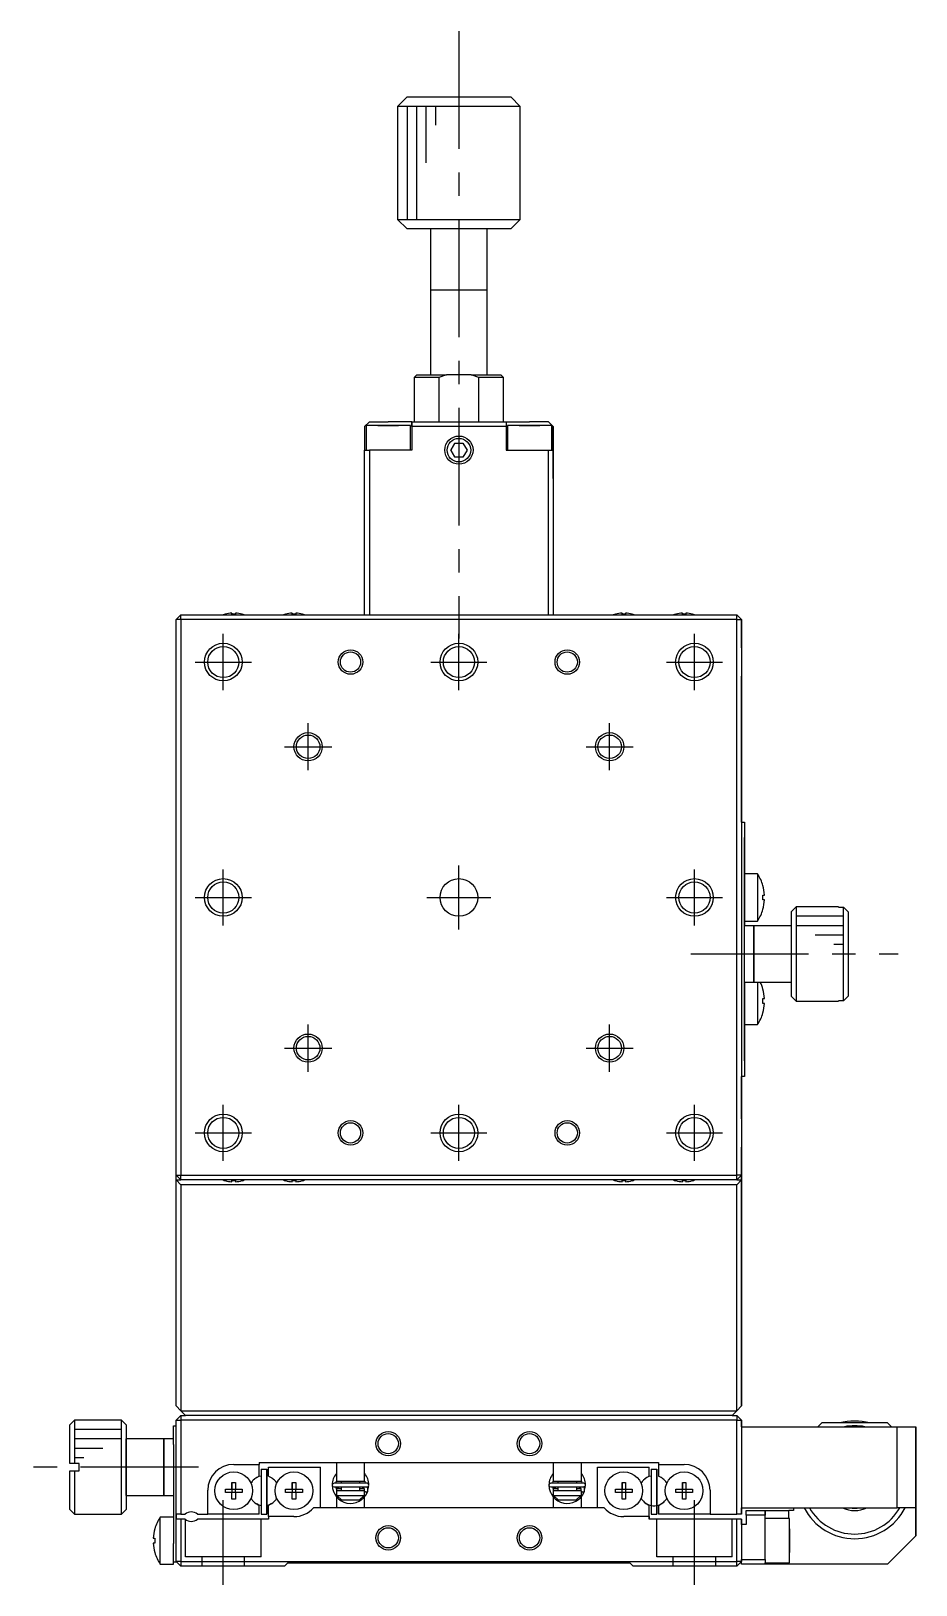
# Model space of a CAD drawing. Extents: x -216 to 381, y 30 to 513.
# Drawn here: x -34.9 to 59, y 35.9 to 200.9 of the extents above; entities that cross this region are included whole.
import ezdxf

# ---------------------------------------------------------------- set-up
doc = ezdxf.new("R2010")
doc.units = 0
doc.header["$LTSCALE"] = 10
doc.linetypes.add('CENTER', pattern=[2, 1.25, -0.25, 0.25, -0.25])
doc.linetypes.add('DASHED', pattern=[3.5, 2, -1.5])
doc.layers.get('0').update_dxf_attribs({"linetype": 'CONTINUOUS'})
doc.layers.add('CENTER', color=1, linetype='CENTER')

msp = doc.modelspace()

# ---------------------------------------------------------------- linework, layer by layer
at = {"color": 7, "linetype": 'CONTINUOUS'}
for p, q in [((5.02723, 193.94795), (4.02723, 192.94795)), ((5.02723, 193.94795), (16.02723, 193.94795)), ((17.02723, 192.94795), (16.02723, 193.94795)), ((17.02723, 192.94795), (4.02723, 192.94795)), ((4.02723, 192.94795), (4.02723, 180.94795)), ((17.02723, 180.94795), (17.02723, 192.94795)), ((4.02723, 180.94795), (4.027497, 180.94795)), ((4.02723, 180.94795), (5.02723, 179.94795)), ((4.027497, 180.94795), (17.02723, 180.94795)), ((7.52723, 179.94795), (5.02723, 179.94795)), ((16.02723, 179.94795), (5.027456, 179.94795)), ((13.52723, 179.94795), (7.52723, 179.94795)), ((7.52723, 179.94795), (7.52723, 173.44795)), ((13.52723, 179.94795), (7.527353, 179.94795)), ((16.02723, 179.94795), (13.52723, 179.94795)), ((13.52723, 173.44795), (13.52723, 179.94795)), ((16.02723, 179.94795), (17.02723, 180.94795)), ((7.529083, 173.44795), (7.527225, 173.44795)), ((7.52723, 173.45295), (7.52723, 173.44795)), ((7.52723, 173.44795), (7.52723, 164.447969)), ((7.52723, 173.44795), (7.52723, 173.44295)), ((13.527235, 173.44795), (7.529083, 173.44795)), ((13.52723, 173.44795), (13.52723, 173.45295)), ((13.52723, 164.447969), (13.52723, 173.44795)), ((13.52723, 173.44295), (13.52723, 173.44795)), ((6.07723, 164.44795), (5.77723, 164.14795)), ((8.40591, 164.14795), (5.77723, 164.14795)), ((5.77723, 164.14795), (5.77723, 159.44795)), ((6.07723, 164.44795), (9.20814, 164.44795)), ((9.20814, 164.44795), (8.40591, 164.14795)), ((8.40591, 164.14795), (8.40591, 159.44795)), ((11.846321, 164.44795), (9.20814, 164.44795)), ((11.846321, 164.44795), (14.97723, 164.44795)), ((12.648551, 164.14795), (11.846321, 164.44795)), ((15.27723, 164.14795), (12.648551, 164.14795)), ((12.648551, 159.44795), (12.648551, 164.14795)), ((15.27723, 164.14795), (14.97723, 164.44795)), ((15.27723, 159.44795), (15.27723, 164.14795)), ((1.02723, 159.44795), (0.52723, 158.94795)), ((0.52723, 158.94795), (0.52723, 156.44795)), ((5.37723, 159.04795), (0.67723, 159.04795)), ((5.37723, 159.04795), (0.67723, 159.04795)), ((0.67723, 159.04795), (0.67723, 156.44795)), ((1.02723, 159.44795), (3.02723, 159.44795)), ((1.92723, 159.04795), (3.02723, 159.04795)), ((3.02723, 159.04795), (1.92723, 159.04795)), ((5.52723, 159.44795), (3.02723, 159.44795)), ((4.12723, 159.04795), (3.02723, 159.04795)), ((3.02723, 159.04795), (4.12723, 159.04795)), ((5.37723, 156.44795), (5.37723, 159.04795)), ((5.52723, 158.94795), (5.52723, 159.44795)), ((5.52723, 159.44795), (15.52723, 159.44795)), ((5.52723, 159.44795), (5.52723, 156.44795)), ((5.52723, 158.94795), (5.52723, 156.44795)), ((15.52723, 158.94795), (5.52723, 158.94795)), ((15.52723, 159.44795), (15.52723, 156.44795)), ((15.52723, 159.44795), (15.52723, 158.94795)), ((15.52723, 159.44795), (18.02723, 159.44795)), ((15.52723, 158.94795), (15.52723, 156.44795)), ((20.37723, 159.04795), (15.67723, 159.04795)), ((20.37723, 159.04795), (15.67723, 159.04795)), ((15.67723, 159.04795), (15.67723, 156.44795)), ((16.92723, 159.04795), (18.02723, 159.04795)), ((18.02723, 159.04795), (16.92723, 159.04795)), ((20.02723, 159.44795), (18.02723, 159.44795)), ((19.12723, 159.04795), (18.02723, 159.04795)), ((18.02723, 159.04795), (19.12723, 159.04795)), ((20.52723, 158.94795), (20.02723, 159.44795)), ((20.02723, 159.44795), (20.52723, 158.94795)), ((20.37723, 156.44795), (20.37723, 159.04795)), ((20.52723, 158.94795), (20.52723, 156.44795)), ((20.52723, 156.44795), (20.52723, 158.94795)), ((9.661205, 156.44795), (10.094218, 157.19795)), ((10.094218, 157.19795), (9.661205, 156.44795)), ((10.094218, 157.19795), (10.960243, 157.19795)), ((10.960243, 157.19795), (11.393256, 156.44795)), ((0.52723, 138.94795), (0.52723, 156.44795)), ((0.52723, 156.44795), (1.02723, 156.44795)), ((1.02723, 156.44795), (1.02723, 138.94795)), ((5.52723, 156.44795), (1.02723, 156.44795)), ((10.094218, 155.69795), (9.661205, 156.44795)), ((9.661205, 156.44795), (10.094218, 155.69795)), ((10.960243, 155.69795), (10.094218, 155.69795)), ((11.393256, 156.44795), (10.960243, 155.69795)), ((15.52723, 156.44795), (20.02723, 156.44795)), ((20.02723, 138.94795), (20.02723, 156.44795)), ((20.02723, 156.44795), (20.52723, 156.44795)), ((20.52723, 156.44795), (20.52723, 138.94795)), ((20.527232, 153.44795), (20.52723, 156.44795)), ((20.527232, 153.44795), (20.527232, 138.94795)), ((-18.97277, 138.94795), (-19.47277, 138.44795)), ((-18.97277, 138.44795), (-18.97277, 138.94795)), ((-18.97277, 138.94795), (1.02723, 138.94795)), ((-14.259131, 139.017471), (-14.261386, 139.022094)), ((-14.259131, 139.017471), (-14.261386, 139.022094)), ((-13.55277, 139.017471), (-13.55277, 139.137809)), ((-13.55277, 139.137809), (-13.55277, 139.017471)), ((-13.19277, 139.017471), (-13.55277, 139.017471)), ((-13.19277, 139.137809), (-13.19277, 139.017471)), ((-12.484154, 139.022094), (-12.486408, 139.017471)), ((-7.859131, 139.017471), (-7.861386, 139.022094)), ((-7.859131, 139.017471), (-7.861386, 139.022094)), ((-7.15277, 139.017471), (-7.15277, 139.137809)), ((-7.15277, 139.137809), (-7.15277, 139.017471)), ((-6.79277, 139.017471), (-7.15277, 139.017471)), ((-6.79277, 139.137809), (-6.79277, 139.017471)), ((-6.084154, 139.022094), (-6.086408, 139.017471)), ((1.02723, 138.94795), (20.02723, 138.94795)), ((1.02723, 138.94795), (20.02723, 138.94795)), ((20.02723, 138.94795), (40.02723, 138.94795)), ((27.140869, 139.017471), (27.138614, 139.022094)), ((27.140869, 139.017471), (27.138614, 139.022094)), ((27.84723, 139.017471), (27.84723, 139.137809)), ((27.84723, 139.137809), (27.84723, 139.017471)), ((28.20723, 139.017471), (27.84723, 139.017471)), ((28.20723, 139.137809), (28.20723, 139.017471)), ((28.915846, 139.022094), (28.913592, 139.017471)), ((33.540869, 139.017471), (33.538614, 139.022094)), ((33.540869, 139.017471), (33.538614, 139.022094)), ((34.24723, 139.017471), (34.24723, 139.137809)), ((34.24723, 139.137809), (34.24723, 139.017471)), ((34.60723, 139.017471), (34.24723, 139.017471)), ((34.60723, 139.137809), (34.60723, 139.017471)), ((35.315846, 139.022094), (35.313592, 139.017471)), ((40.02723, 138.44795), (40.02723, 138.94795)), ((40.52723, 138.44795), (40.02723, 138.94795)), ((40.02723, 138.94795), (40.52723, 138.44795)), ((-19.47277, 79.44795), (-19.47277, 138.44795)), ((-18.97277, 138.44795), (-19.47277, 138.44795)), ((40.02723, 138.44795), (-18.97277, 138.44795)), ((-18.97277, 138.44795), (-18.97277, 79.44795)), ((40.02723, 138.44795), (40.52723, 138.44795)), ((40.02723, 79.44795), (40.02723, 138.44795)), ((40.52723, 138.44795), (40.52723, 79.44795)), ((40.52723, 135.447945), (40.52723, 138.44795)), ((40.52723, 116.94795), (40.52723, 132.447955)), ((40.52723, 116.94795), (40.82723, 116.94795)), ((40.82723, 116.94795), (40.82723, 114.94795)), ((40.82723, 116.94795), (40.82723, 114.94795)), ((40.82723, 91.94795), (40.82723, 114.94795)), ((40.82723, 114.94795), (40.82723, 111.44795)), ((40.827232, 113.64795), (40.827232, 115.29795)), ((40.827232, 113.64795), (40.827232, 115.29795)), ((40.82723, 105.51651), (40.827232, 113.64795)), ((40.827232, 113.64795), (40.827231, 105.94795)), ((42.218888, 111.44795), (40.82723, 111.44795)), ((42.218888, 111.44795), (42.218888, 106.44795)), ((42.789811, 110.206539), (42.796666, 110.209883)), ((42.789811, 110.206539), (42.796666, 110.209883)), ((42.789811, 109.20795), (42.962183, 109.20795)), ((42.789811, 108.68795), (42.789811, 109.20795)), ((42.962183, 108.68795), (42.789811, 108.68795)), ((42.796666, 107.686017), (42.789811, 107.68936)), ((42.796666, 107.686017), (42.789811, 107.68936)), ((46.32723, 107.94795), (45.82723, 107.44795)), ((45.82723, 98.44795), (45.82723, 107.44795)), ((46.32723, 107.94795), (46.32723, 97.94795)), ((50.82723, 107.94795), (46.32723, 107.94795)), ((50.82723, 107.94795), (50.82723, 107.931924)), ((50.82723, 107.94795), (50.82723, 107.931924)), ((50.82723, 107.931924), (51.32723, 107.931924)), ((51.32723, 97.963975), (51.32723, 107.931924)), ((51.32723, 107.931924), (51.82723, 107.430137)), ((51.82723, 107.430137), (51.82723, 98.465763)), ((51.82723, 107.430137), (51.82723, 98.465763)), ((40.82723, 106.44795), (40.82723, 105.94795)), ((40.82723, 106.44795), (42.218888, 106.44795)), ((41.82723, 105.94795), (40.82723, 105.94795)), ((41.82723, 105.94795), (41.82723, 99.94795)), ((41.82723, 99.94795), (41.82723, 105.94795)), ((45.82723, 105.94795), (41.82723, 105.94795)), ((40.827232, 93.24795), (40.82723, 100.37939)), ((40.82723, 99.94795), (41.82723, 99.94795)), ((40.827231, 99.94795), (40.827232, 93.24795)), ((41.82723, 99.94795), (45.82723, 99.94795)), ((42.218888, 99.94795), (42.218888, 95.44795)), ((42.789811, 99.206539), (42.796666, 99.209883)), ((42.789811, 99.206539), (42.796666, 99.209883)), ((42.789811, 98.20795), (42.962183, 98.20795)), ((42.789811, 97.68795), (42.789811, 98.20795)), ((42.962183, 97.68795), (42.789811, 97.68795)), ((45.82723, 98.44795), (46.32723, 97.94795)), ((46.32723, 97.94795), (50.82723, 97.94795)), ((50.82723, 97.963975), (50.82723, 97.94795)), ((50.82723, 97.963975), (50.82723, 97.94795)), ((51.32723, 97.963975), (50.82723, 97.963975)), ((51.82723, 98.465763), (51.32723, 97.963975)), ((42.796666, 96.686017), (42.789811, 96.68936)), ((42.796666, 96.686017), (42.789811, 96.68936)), ((40.82723, 95.44795), (40.82723, 91.94795)), ((40.82723, 95.44795), (42.218888, 95.44795)), ((40.827232, 91.59795), (40.827232, 93.24795)), ((40.827232, 91.59795), (40.827232, 93.24795)), ((40.82723, 91.94795), (40.82723, 89.94795)), ((40.82723, 91.94795), (40.82723, 89.94795)), ((40.82723, 89.94795), (40.52723, 89.94795)), ((40.52723, 85.447945), (40.52723, 89.94795)), ((40.52723, 79.44795), (40.52723, 82.447955)), ((-19.47277, 79.44795), (-18.97277, 79.44795)), ((-19.47277, 79.44795), (-18.97277, 78.94795)), ((-19.47277, 78.94795), (-19.47277, 79.44795)), ((-18.97277, 78.94795), (-18.97277, 79.44795)), ((-18.97277, 79.44795), (40.02723, 79.44795)), ((40.02723, 78.94795), (40.02723, 79.44795)), ((40.52723, 79.44795), (40.02723, 79.44795)), ((40.02723, 78.94795), (40.52723, 79.44795)), ((40.52723, 79.44795), (40.02723, 78.94795)), ((40.52723, 79.44795), (40.52723, 78.94795)), ((40.52723, 78.94795), (40.52723, 79.44795)), ((-19.47277, 78.94795), (-18.97277, 78.44795)), ((-19.47277, 78.94795), (-18.97277, 78.94795)), ((-19.47277, 54.94795), (-19.47277, 78.94795)), ((40.02723, 78.94795), (-18.97277, 78.94795)), ((40.02723, 78.44795), (-18.97277, 78.44795)), ((-18.97277, 78.44795), (-18.97277, 54.44795)), ((-14.261386, 78.873806), (-14.259131, 78.878428)), ((-14.261386, 78.873806), (-14.259131, 78.878428)), ((-13.55277, 78.878428), (-13.19277, 78.878428)), ((-13.55277, 78.758091), (-13.55277, 78.878428)), ((-13.55277, 78.758091), (-13.55277, 78.878428)), ((-13.19277, 78.878428), (-13.19277, 78.758091)), ((-12.486408, 78.878428), (-12.484154, 78.873806)), ((-7.861386, 78.873806), (-7.859131, 78.878428)), ((-7.861386, 78.873806), (-7.859131, 78.878428)), ((-7.15277, 78.878428), (-6.79277, 78.878428)), ((-7.15277, 78.758091), (-7.15277, 78.878428)), ((-7.15277, 78.758091), (-7.15277, 78.878428)), ((-6.79277, 78.878428), (-6.79277, 78.758091)), ((-6.086408, 78.878428), (-6.084154, 78.873806)), ((27.138614, 78.873806), (27.140869, 78.878428)), ((27.138614, 78.873806), (27.140869, 78.878428)), ((27.84723, 78.878428), (28.20723, 78.878428)), ((27.84723, 78.758091), (27.84723, 78.878428)), ((27.84723, 78.758091), (27.84723, 78.878428)), ((28.20723, 78.878428), (28.20723, 78.758091)), ((28.913592, 78.878428), (28.915846, 78.873806)), ((33.538614, 78.873806), (33.540869, 78.878428)), ((33.538614, 78.873806), (33.540869, 78.878428)), ((34.24723, 78.878428), (34.60723, 78.878428)), ((34.24723, 78.758091), (34.24723, 78.878428)), ((34.24723, 78.758091), (34.24723, 78.878428)), ((34.60723, 78.878428), (34.60723, 78.758091)), ((35.313592, 78.878428), (35.315846, 78.873806)), ((40.02723, 78.44795), (40.52723, 78.94795)), ((40.02723, 78.94795), (40.52723, 78.94795)), ((40.02723, 54.44795), (40.02723, 78.44795)), ((40.52723, 78.94795), (40.52723, 54.94795)), ((40.52723, 61.94795), (40.52723, 78.94795)), ((40.52723, 54.94795), (40.52723, 61.94795)), ((-18.97277, 54.44795), (-19.47277, 54.94795)), ((40.52723, 54.94795), (40.02723, 54.44795)), ((40.02723, 54.44795), (40.52723, 54.94795)), ((-30.27277, 53.44795), (-30.77277, 52.94795)), ((-30.77277, 48.84795), (-30.77277, 52.94795)), ((-30.27277, 53.44795), (-30.27277, 48.84795)), ((-25.27277, 53.44795), (-30.27277, 53.44795)), ((-25.27277, 43.44795), (-25.27277, 53.44795)), ((-24.77277, 52.94795), (-25.27277, 53.44795)), ((-24.77277, 52.94795), (-24.77277, 43.94795)), ((-24.77277, 52.94795), (-24.77277, 51.44795)), ((-19.77277, 50.84795), (-19.77277, 52.84795)), ((-19.77277, 52.84795), (-19.47277, 52.84795)), ((-18.97277, 53.94795), (-19.47277, 53.44795)), ((-19.47277, 43.44795), (-19.47277, 53.44795)), ((-19.47277, 53.44795), (-18.97277, 53.44795)), ((-18.97277, 54.44795), (40.02723, 54.44795)), ((-18.47277, 53.94795), (-18.97277, 54.44795)), ((-18.97277, 53.94795), (-18.47277, 53.94795)), ((-18.97277, 53.94795), (-18.97277, 53.44795)), ((-18.97277, 53.44795), (-18.97277, 43.44795)), ((40.02723, 53.44795), (-18.97277, 53.44795)), ((39.52723, 53.94795), (-18.47277, 53.94795)), ((40.02723, 54.44795), (39.52723, 53.94795)), ((39.52723, 53.94795), (40.02723, 54.44795)), ((39.52723, 53.94795), (40.02723, 53.94795)), ((40.02723, 53.94795), (40.52723, 53.44795)), ((40.02723, 53.94795), (40.02723, 53.44795)), ((40.52723, 53.44795), (40.02723, 53.94795)), ((40.02723, 43.44795), (40.02723, 53.44795)), ((40.02723, 53.44795), (40.52723, 53.44795)), ((40.52723, 53.44795), (40.52723, 43.44795)), ((40.52723, 52.74795), (40.52723, 53.44795)), ((49.02723, 53.14795), (48.62723, 52.74795)), ((56.02723, 53.14795), (49.02723, 53.14795)), ((56.42723, 52.74795), (56.02723, 53.14795)), ((56.02723, 53.14795), (56.42723, 52.74795)), ((-24.77277, 51.44795), (-24.77277, 48.44795)), ((-24.77277, 45.44795), (-24.77277, 51.44795)), ((-20.77277, 51.44795), (-24.77277, 51.44795)), ((-20.77277, 45.44795), (-20.77277, 51.44795)), ((-20.77277, 51.44795), (-20.77277, 45.44795)), ((-19.77277, 51.44795), (-20.77277, 51.44795)), ((40.52723, 52.74795), (57.02723, 52.74795)), ((57.02723, 44.14795), (57.02723, 52.74795)), ((57.02723, 52.74795), (59.02723, 52.74795)), ((59.02723, 52.74795), (59.02723, 44.14795)), ((59.02723, 44.14795), (59.02723, 52.74795)), ((-19.77277, 50.84795), (-19.77277, 40.34795)), ((-30.27277, 48.84795), (-30.77277, 48.84795)), ((-30.77277, 43.94795), (-30.77277, 48.04795)), ((-30.77277, 48.04795), (-30.27277, 48.04795)), ((-29.77277, 48.84795), (-30.27277, 48.84795)), ((-30.27277, 48.04795), (-30.27277, 43.44795)), ((-30.27277, 48.04795), (-29.77277, 48.04795)), ((-29.77277, 48.04795), (-29.77277, 48.84795)), ((-24.77277, 48.44795), (-24.77277, 45.44795)), ((-13.37277, 48.74795), (-10.67277, 48.74795)), ((-10.67277, 48.94795), (31.72723, 48.94795)), ((-10.67277, 48.94795), (-10.67277, 48.74795)), ((-10.67277, 48.94795), (-10.67277, 48.74795)), ((-10.67277, 47.498755), (-10.67277, 48.74795)), ((-10.67277, 47.498755), (-10.67277, 48.74795)), ((-10.47277, 48.24795), (-10.47277, 43.44795)), ((-10.47277, 48.24795), (-9.87277, 48.24795)), ((-9.87277, 43.44795), (-9.87277, 48.24795)), ((-9.87277, 48.24795), (-9.87277, 47.506846)), ((-9.67277, 48.44795), (-4.17277, 48.44795)), ((-9.67277, 47.498755), (-9.67277, 48.44795)), ((-4.17277, 44.14795), (-4.17277, 48.44795)), ((-4.17277, 44.14795), (-4.17277, 48.44795)), ((-2.47277, 48.94795), (-2.47277, 46.94795)), ((0.52723, 46.94795), (0.52723, 48.94795)), ((20.52723, 48.94795), (20.52723, 46.94795)), ((23.52723, 46.94795), (23.52723, 48.94795)), ((25.22723, 44.14795), (25.22723, 48.44795)), ((25.22723, 48.44795), (30.72723, 48.44795)), ((30.72723, 47.498755), (30.72723, 48.44795)), ((30.72723, 47.498755), (30.72723, 48.44795)), ((30.92723, 48.24795), (30.92723, 43.44795)), ((30.92723, 48.24795), (31.52723, 48.24795)), ((31.52723, 43.44795), (31.52723, 48.24795)), ((31.52723, 48.24795), (31.52723, 47.506846)), ((31.72723, 48.94795), (31.72723, 48.74795)), ((31.72723, 48.74795), (34.42723, 48.74795)), ((31.72723, 48.74795), (31.72723, 47.498755)), ((-13.55277, 46.834311), (-13.19277, 46.834311)), ((-13.55277, 46.12795), (-13.55277, 46.834311)), ((-13.55277, 46.834311), (-13.55277, 46.12795)), ((-13.19277, 46.834311), (-13.19277, 46.12795)), ((-10.932865, 47.348589), (-10.67277, 47.498755)), ((-10.67277, 47.498755), (-10.932865, 47.348589)), ((-9.872768, 47.49795), (-9.872768, 44.19795)), ((-9.67277, 47.498755), (-9.412675, 47.348589)), ((-7.15277, 46.834311), (-6.79277, 46.834311)), ((-7.15277, 46.12795), (-7.15277, 46.834311)), ((-7.15277, 46.834311), (-7.15277, 46.12795)), ((-6.79277, 46.834311), (-6.79277, 46.12795)), ((0.77723, 46.74295), (-2.72277, 46.74295)), ((-2.72277, 46.35295), (0.77723, 46.35295)), ((-2.407979, 45.947792), (-2.516459, 46.352907)), ((-2.516136, 46.743005), (-2.472856, 46.960383)), ((-2.47277, 46.94795), (0.52723, 46.94795)), ((-2.387844, 46.198703), (-2.380089, 46.211632)), ((-2.380089, 46.211632), (-2.371696, 46.224153)), ((-2.371696, 46.224153), (-2.362686, 46.236234)), ((-2.362686, 46.236234), (-2.353086, 46.247847)), ((-2.353086, 46.247847), (-2.342919, 46.258964)), ((-2.342919, 46.258964), (-2.332214, 46.269558)), ((-2.332214, 46.269558), (-2.320998, 46.279607)), ((-2.320998, 46.279607), (-2.309301, 46.289085)), ((-2.309301, 46.289085), (-2.297153, 46.297973)), ((-2.297153, 46.297973), (-2.284584, 46.30625)), ((-2.284584, 46.30625), (-2.271626, 46.313898)), ((-2.271626, 46.313898), (-2.258312, 46.3209)), ((-2.258312, 46.3209), (-2.244673, 46.327241)), ((-2.244673, 46.327241), (-2.230744, 46.332907)), ((-2.230744, 46.332907), (-2.216557, 46.337887)), ((-2.216557, 46.337887), (-2.202147, 46.34217)), ((-2.202147, 46.34217), (-2.187549, 46.345747)), ((-2.187549, 46.345747), (-2.172797, 46.348611)), ((-2.172797, 46.348611), (-2.157925, 46.350757)), ((-2.157925, 46.350757), (-2.14297, 46.352178)), ((-2.14297, 46.352178), (-2.127965, 46.352874)), ((-2.127965, 46.352874), (-2.12127, 46.35295)), ((-1.97277, 46.94795), (-1.97277, 46.74295)), ((-1.97277, 46.35295), (-1.97277, 45.94795)), ((0.02723, 46.74295), (0.02723, 46.94795)), ((0.02723, 45.94795), (0.02723, 46.35295)), ((0.175731, 46.35295), (0.189956, 46.352616)), ((0.189956, 46.352616), (0.204936, 46.351556)), ((0.204936, 46.351556), (0.219846, 46.349773)), ((0.219846, 46.349773), (0.234649, 46.347269)), ((0.234649, 46.347269), (0.249312, 46.344052)), ((0.249312, 46.344052), (0.263801, 46.340128)), ((0.263801, 46.340128), (0.27808, 46.335505)), ((0.27808, 46.335505), (0.292117, 46.330194)), ((0.292117, 46.330194), (0.305877, 46.324207)), ((0.305877, 46.324207), (0.319329, 46.317555)), ((0.319329, 46.317555), (0.33244, 46.310255)), ((0.33244, 46.310255), (0.345177, 46.302322)), ((0.345177, 46.302322), (0.357511, 46.293774)), ((0.357511, 46.293774), (0.369409, 46.284628)), ((0.369409, 46.284628), (0.380844, 46.274907)), ((0.380844, 46.274907), (0.391786, 46.264631)), ((0.391786, 46.264631), (0.402206, 46.253824)), ((0.402206, 46.253824), (0.412079, 46.242511)), ((0.412079, 46.242511), (0.421378, 46.230718)), ((0.421378, 46.230718), (0.430078, 46.218472)), ((0.430078, 46.218472), (0.438156, 46.205803)), ((0.438156, 46.205803), (0.44559, 46.19274)), ((0.527552, 46.959381), (0.530598, 46.948153)), ((0.530598, 46.948153), (0.570912, 46.742973)), ((0.804547, 46.346839), (0.800855, 46.354497)), ((0.818475, 46.315492), (0.804547, 46.346839)), ((0.830817, 46.283501), (0.818475, 46.315492)), ((0.841544, 46.250946), (0.830817, 46.283501)), ((0.834927, 45.832903), (0.970886, 46.520357)), ((0.850629, 46.217906), (0.841544, 46.250946)), ((0.858052, 46.184462), (0.850629, 46.217906)), ((23.77723, 46.74295), (20.27723, 46.74295)), ((20.27723, 46.35295), (23.77723, 46.35295)), ((20.592021, 45.947792), (20.483541, 46.352907)), ((20.483864, 46.743005), (20.527144, 46.960383)), ((20.52723, 46.94795), (23.52723, 46.94795)), ((20.612156, 46.198703), (20.619911, 46.211632)), ((20.619911, 46.211632), (20.628304, 46.224153)), ((20.628304, 46.224153), (20.637314, 46.236234)), ((20.637314, 46.236234), (20.646914, 46.247847)), ((20.646914, 46.247847), (20.657081, 46.258964)), ((20.657081, 46.258964), (20.667786, 46.269558)), ((20.667786, 46.269558), (20.679002, 46.279607)), ((20.679002, 46.279607), (20.690699, 46.289085)), ((20.690699, 46.289085), (20.702847, 46.297973)), ((20.702847, 46.297973), (20.715416, 46.30625)), ((20.715416, 46.30625), (20.728374, 46.313898)), ((20.728374, 46.313898), (20.741688, 46.3209)), ((20.741688, 46.3209), (20.755327, 46.327241)), ((20.755327, 46.327241), (20.769256, 46.332907)), ((20.769256, 46.332907), (20.783443, 46.337887)), ((20.783443, 46.337887), (20.797853, 46.34217)), ((20.797853, 46.34217), (20.812451, 46.345747)), ((20.812451, 46.345747), (20.827203, 46.348611)), ((20.827203, 46.348611), (20.842075, 46.350757)), ((20.842075, 46.350757), (20.85703, 46.352178)), ((20.85703, 46.352178), (20.872035, 46.352874)), ((20.872035, 46.352874), (20.87873, 46.35295)), ((21.02723, 46.94795), (21.02723, 46.74295)), ((21.02723, 46.35295), (21.02723, 45.94795)), ((23.02723, 46.74295), (23.02723, 46.94795)), ((23.02723, 45.94795), (23.02723, 46.35295)), ((23.175731, 46.35295), (23.189956, 46.352616)), ((23.189956, 46.352616), (23.204936, 46.351556)), ((23.204936, 46.351556), (23.219846, 46.349773)), ((23.219846, 46.349773), (23.234649, 46.347269)), ((23.234649, 46.347269), (23.249312, 46.344052)), ((23.249312, 46.344052), (23.263801, 46.340128)), ((23.263801, 46.340128), (23.27808, 46.335505)), ((23.27808, 46.335505), (23.292117, 46.330194)), ((23.292117, 46.330194), (23.305877, 46.324207)), ((23.305877, 46.324207), (23.319329, 46.317555)), ((23.319329, 46.317555), (23.33244, 46.310255)), ((23.33244, 46.310255), (23.345177, 46.302322)), ((23.345177, 46.302322), (23.357511, 46.293774)), ((23.357511, 46.293774), (23.369409, 46.284628)), ((23.369409, 46.284628), (23.380844, 46.274907)), ((23.380844, 46.274907), (23.391786, 46.264631)), ((23.391786, 46.264631), (23.402206, 46.253824)), ((23.402206, 46.253824), (23.412079, 46.242511)), ((23.412079, 46.242511), (23.421378, 46.230718)), ((23.421378, 46.230718), (23.430078, 46.218472)), ((23.430078, 46.218472), (23.438156, 46.205803)), ((23.438156, 46.205803), (23.44559, 46.19274)), ((23.527552, 46.959381), (23.530598, 46.948153)), ((23.530598, 46.948153), (23.570912, 46.742973)), ((23.804547, 46.346839), (23.800855, 46.354497)), ((23.818475, 46.315492), (23.804547, 46.346839)), ((23.830817, 46.283501), (23.818475, 46.315492)), ((23.841544, 46.250946), (23.830817, 46.283501)), ((23.834927, 45.832903), (23.970886, 46.520357)), ((23.850629, 46.217906), (23.841544, 46.250946)), ((23.858052, 46.184462), (23.850629, 46.217906)), ((27.84723, 46.834311), (28.20723, 46.834311)), ((27.84723, 46.12795), (27.84723, 46.834311)), ((27.84723, 46.834311), (27.84723, 46.12795)), ((28.20723, 46.834311), (28.20723, 46.12795)), ((30.72723, 47.498755), (30.467135, 47.348589)), ((30.72723, 47.498755), (30.467135, 47.348589)), ((31.527232, 47.49795), (31.527232, 44.19795)), ((31.987325, 47.348589), (31.72723, 47.498755)), ((34.24723, 46.834311), (34.60723, 46.834311)), ((34.24723, 46.12795), (34.24723, 46.834311)), ((34.24723, 46.834311), (34.24723, 46.12795)), ((34.60723, 46.834311), (34.60723, 46.12795)), ((-24.77277, 45.44795), (-24.77277, 43.94795)), ((-24.77277, 45.44795), (-20.77277, 45.44795)), ((-20.77277, 45.44795), (-19.77277, 45.44795)), ((-16.12277, 43.44795), (-16.12277, 45.99795)), ((-16.12277, 43.44795), (-16.12277, 45.99795)), ((-14.259131, 46.12795), (-13.55277, 46.12795)), ((-14.259131, 45.76795), (-14.259131, 46.12795)), ((-13.55277, 45.76795), (-14.259131, 45.76795)), ((-13.542398, 46.117578), (-13.55277, 46.12795)), ((-13.542398, 45.778322), (-13.55277, 45.76795)), ((-13.55277, 45.061588), (-13.55277, 45.76795)), ((-13.55277, 45.061588), (-13.55277, 45.76795)), ((-13.19277, 45.061588), (-13.55277, 45.061588)), ((-13.542398, 46.117578), (-13.203142, 46.117578)), ((-13.542398, 45.778322), (-13.542398, 46.117578)), ((-13.203142, 45.778322), (-13.542398, 45.778322)), ((-13.203142, 46.117578), (-13.19277, 46.12795)), ((-13.203142, 46.117578), (-13.203142, 45.778322)), ((-13.203142, 45.778322), (-13.19277, 45.76795)), ((-13.19277, 46.12795), (-12.486408, 46.12795)), ((-13.19277, 45.76795), (-13.19277, 45.061588)), ((-12.486408, 45.76795), (-13.19277, 45.76795)), ((-12.486408, 46.12795), (-12.486408, 45.76795)), ((-7.859131, 46.12795), (-7.15277, 46.12795)), ((-7.859131, 45.76795), (-7.859131, 46.12795)), ((-7.15277, 45.76795), (-7.859131, 45.76795)), ((-7.142398, 46.117578), (-7.15277, 46.12795)), ((-7.142398, 45.778322), (-7.15277, 45.76795)), ((-7.15277, 45.061588), (-7.15277, 45.76795)), ((-7.15277, 45.061588), (-7.15277, 45.76795)), ((-6.79277, 45.061588), (-7.15277, 45.061588)), ((-7.142398, 46.117578), (-6.803142, 46.117578)), ((-7.142398, 45.778322), (-7.142398, 46.117578)), ((-6.803142, 45.778322), (-7.142398, 45.778322)), ((-6.803142, 46.117578), (-6.79277, 46.12795)), ((-6.803142, 46.117578), (-6.803142, 45.778322)), ((-6.803142, 45.778322), (-6.79277, 45.76795)), ((-6.79277, 46.12795), (-6.086408, 46.12795)), ((-6.79277, 45.76795), (-6.79277, 45.061588)), ((-6.086408, 45.76795), (-6.79277, 45.76795)), ((-6.086408, 46.12795), (-6.086408, 45.76795)), ((-2.782591, 45.840304), (-2.76121, 45.783419)), ((0.52723, 45.94795), (-2.47277, 45.94795)), ((-2.47277, 45.94795), (-2.47277, 45.44795)), ((-2.47277, 45.44795), (-2.418453, 45.44795)), ((-2.47277, 45.311705), (-2.47277, 44.14795)), ((-2.426364, 46.05455), (-2.425888, 46.069622)), ((-2.42607, 46.039476), (-2.426364, 46.05455)), ((-2.425006, 46.02444), (-2.42607, 46.039476)), ((-2.425888, 46.069622), (-2.424641, 46.084652)), ((-2.423176, 46.009481), (-2.425006, 46.02444)), ((-2.424641, 46.084652), (-2.422628, 46.0996)), ((-2.420585, 45.994639), (-2.423176, 46.009481)), ((-2.422628, 46.0996), (-2.419855, 46.114426)), ((-2.417242, 45.979953), (-2.420585, 45.994639)), ((-2.419855, 46.114426), (-2.416329, 46.129093)), ((-2.418453, 45.44795), (0.472913, 45.44795)), ((-1.889285, 44.94795), (-2.418453, 45.44795)), ((-2.413157, 45.965461), (-2.417242, 45.979953)), ((-2.416329, 46.129093), (-2.412061, 46.14356)), ((-2.408341, 45.951199), (-2.413157, 45.965461)), ((-2.412061, 46.14356), (-2.407063, 46.157791)), ((-1.97277, 46.14795), (-2.410954, 46.14795)), ((-1.97277, 46.14795), (-2.410953, 46.14795)), ((-2.402575, 45.936655), (-2.408341, 45.951199)), ((-2.407063, 46.157791), (-2.401349, 46.171749)), ((-2.401349, 46.171749), (-2.394937, 46.185398)), ((-2.394937, 46.185398), (-2.387844, 46.198703)), ((-0.056255, 44.94795), (-1.889285, 44.94795)), ((0.472913, 45.44795), (-0.056255, 44.94795)), ((0.465424, 46.14795), (0.02723, 46.14795)), ((0.465425, 46.14795), (0.02723, 46.14795)), ((0.44559, 46.19274), (0.452359, 46.179316)), ((0.452359, 46.179316), (0.458444, 46.165563)), ((0.460443, 45.944975), (0.457036, 45.936655)), ((0.458444, 46.165563), (0.463828, 46.151516)), ((0.465587, 45.959154), (0.460443, 45.944975)), ((0.463828, 46.151516), (0.468494, 46.137209)), ((0.470003, 45.973578), (0.465587, 45.959154)), ((0.468494, 46.137209), (0.472429, 46.122679)), ((0.473678, 45.988207), (0.470003, 45.973578)), ((0.472429, 46.122679), (0.475621, 46.107963)), ((0.472913, 45.44795), (0.52723, 45.44795)), ((0.476602, 46.003004), (0.473678, 45.988207)), ((0.475621, 46.107963), (0.47806, 46.093099)), ((0.478765, 46.01793), (0.476602, 46.003004)), ((0.47806, 46.093099), (0.479738, 46.078126)), ((0.480163, 46.032945), (0.478765, 46.01793)), ((0.479738, 46.078126), (0.48065, 46.063083)), ((0.480792, 46.048009), (0.480163, 46.032945)), ((0.48065, 46.063083), (0.480792, 46.048009)), ((0.58743, 45.842254), (0.527229, 45.872445)), ((0.52723, 45.44795), (0.52723, 45.94795)), ((0.52723, 45.883437), (0.539218, 45.877107)), ((0.52723, 44.14795), (0.52723, 45.311334)), ((0.539218, 45.877107), (0.551852, 45.870664)), ((0.551852, 45.870664), (0.565049, 45.864149)), ((0.565049, 45.864149), (0.578719, 45.857608)), ((0.578719, 45.857608), (0.592773, 45.851082)), ((0.810849, 45.774553), (0.58743, 45.842254)), ((0.592773, 45.851082), (0.607117, 45.844616)), ((0.607117, 45.844616), (0.621655, 45.838253)), ((0.621655, 45.838253), (0.636291, 45.832035)), ((0.636291, 45.832035), (0.650928, 45.826002)), ((0.650928, 45.826002), (0.665467, 45.820197)), ((0.665467, 45.820197), (0.679813, 45.814656)), ((0.679813, 45.814656), (0.69387, 45.809417)), ((0.69387, 45.809417), (0.707544, 45.804515)), ((0.707544, 45.804515), (0.720745, 45.799982)), ((0.720745, 45.799982), (0.733384, 45.795849)), ((0.733384, 45.795849), (0.745377, 45.792142)), ((0.745377, 45.792142), (0.756646, 45.788887)), ((0.756646, 45.788887), (0.767114, 45.786106)), ((0.767114, 45.786106), (0.776713, 45.783816)), ((0.776713, 45.783816), (0.785378, 45.782034)), ((0.785378, 45.782034), (0.793051, 45.78077)), ((0.793051, 45.78077), (0.799682, 45.780033)), ((0.799682, 45.780033), (0.805227, 45.779829)), ((0.80186, 45.754258), (0.811041, 45.775131)), ((0.805227, 45.779829), (0.809649, 45.780158)), ((0.809649, 45.780158), (0.81188, 45.78065)), ((0.81188, 45.78065), (0.815247, 45.78269)), ((0.815247, 45.78269), (0.81567, 45.783419)), ((0.81567, 45.783419), (0.827724, 45.813586)), ((0.827724, 45.813586), (0.838883, 45.846005)), ((0.838883, 45.846005), (0.848406, 45.878932)), ((0.848406, 45.878932), (0.856269, 45.912284)), ((0.856269, 45.912284), (0.862454, 45.945978)), ((0.863794, 46.150696), (0.858052, 46.184462)), ((0.862454, 45.945978), (0.866947, 45.979933)), ((0.867841, 46.11669), (0.863794, 46.150696)), ((0.866947, 45.979933), (0.869736, 46.014065)), ((0.870183, 46.082527), (0.867841, 46.11669)), ((0.869736, 46.014065), (0.870816, 46.048291)), ((0.870816, 46.048291), (0.870183, 46.082527)), ((20.217409, 45.840304), (20.23879, 45.783419)), ((23.52723, 45.94795), (20.52723, 45.94795)), ((20.52723, 45.94795), (20.52723, 45.44795)), ((20.52723, 45.44795), (20.581547, 45.44795)), ((20.52723, 45.311705), (20.52723, 44.14795)), ((20.573636, 46.05455), (20.574112, 46.069622)), ((20.57393, 46.039476), (20.573636, 46.05455)), ((20.574994, 46.02444), (20.57393, 46.039476)), ((20.574112, 46.069622), (20.575359, 46.084652)), ((20.576824, 46.009481), (20.574994, 46.02444)), ((20.575359, 46.084652), (20.577372, 46.0996)), ((20.579415, 45.994639), (20.576824, 46.009481)), ((20.577372, 46.0996), (20.580145, 46.114426)), ((20.582758, 45.979953), (20.579415, 45.994639)), ((20.580145, 46.114426), (20.583671, 46.129093)), ((20.581547, 45.44795), (23.472913, 45.44795)), ((21.110715, 44.94795), (20.581547, 45.44795)), ((20.586843, 45.965461), (20.582758, 45.979953)), ((20.583671, 46.129093), (20.587939, 46.14356)), ((20.591659, 45.951199), (20.586843, 45.965461)), ((20.587939, 46.14356), (20.592937, 46.157791)), ((21.02723, 46.14795), (20.589046, 46.14795)), ((21.02723, 46.14795), (20.589047, 46.14795)), ((20.597425, 45.936655), (20.591659, 45.951199)), ((20.592937, 46.157791), (20.598651, 46.171749)), ((20.598651, 46.171749), (20.605063, 46.185398)), ((20.605063, 46.185398), (20.612156, 46.198703)), ((22.943745, 44.94795), (21.110715, 44.94795)), ((23.472913, 45.44795), (22.943745, 44.94795)), ((23.465424, 46.14795), (23.02723, 46.14795)), ((23.465425, 46.14795), (23.02723, 46.14795)), ((23.44559, 46.19274), (23.452359, 46.179316)), ((23.452359, 46.179316), (23.458444, 46.165563)), ((23.460443, 45.944975), (23.457036, 45.936655)), ((23.458444, 46.165563), (23.463828, 46.151516)), ((23.465587, 45.959154), (23.460443, 45.944975)), ((23.463828, 46.151516), (23.468494, 46.137209)), ((23.470003, 45.973578), (23.465587, 45.959154)), ((23.468494, 46.137209), (23.472429, 46.122679)), ((23.473678, 45.988207), (23.470003, 45.973578)), ((23.472429, 46.122679), (23.475621, 46.107963)), ((23.472913, 45.44795), (23.52723, 45.44795)), ((23.476602, 46.003004), (23.473678, 45.988207)), ((23.475621, 46.107963), (23.47806, 46.093099)), ((23.478765, 46.01793), (23.476602, 46.003004)), ((23.47806, 46.093099), (23.479738, 46.078126)), ((23.480163, 46.032945), (23.478765, 46.01793)), ((23.479738, 46.078126), (23.48065, 46.063083)), ((23.480792, 46.048009), (23.480163, 46.032945)), ((23.48065, 46.063083), (23.480792, 46.048009)), ((23.58743, 45.842254), (23.527229, 45.872445)), ((23.52723, 45.44795), (23.52723, 45.94795)), ((23.52723, 45.883437), (23.539218, 45.877107)), ((23.52723, 44.14795), (23.52723, 45.311334)), ((23.539218, 45.877107), (23.551852, 45.870664)), ((23.551852, 45.870664), (23.565049, 45.864149)), ((23.565049, 45.864149), (23.578719, 45.857608)), ((23.578719, 45.857608), (23.592773, 45.851082)), ((23.810849, 45.774553), (23.58743, 45.842254)), ((23.592773, 45.851082), (23.607117, 45.844616)), ((23.607117, 45.844616), (23.621655, 45.838253)), ((23.621655, 45.838253), (23.636291, 45.832035)), ((23.636291, 45.832035), (23.650928, 45.826002)), ((23.650928, 45.826002), (23.665467, 45.820197)), ((23.665467, 45.820197), (23.679813, 45.814656)), ((23.679813, 45.814656), (23.69387, 45.809417)), ((23.69387, 45.809417), (23.707544, 45.804515)), ((23.707544, 45.804515), (23.720745, 45.799982)), ((23.720745, 45.799982), (23.733384, 45.795849)), ((23.733384, 45.795849), (23.745377, 45.792142)), ((23.745377, 45.792142), (23.756646, 45.788887)), ((23.756646, 45.788887), (23.767114, 45.786106)), ((23.767114, 45.786106), (23.776713, 45.783816)), ((23.776713, 45.783816), (23.785378, 45.782034)), ((23.785378, 45.782034), (23.793051, 45.78077)), ((23.793051, 45.78077), (23.799682, 45.780033)), ((23.799682, 45.780033), (23.805227, 45.779829)), ((23.80186, 45.754258), (23.813677, 45.781252)), ((23.805227, 45.779829), (23.809649, 45.780158)), ((23.809649, 45.780158), (23.81188, 45.78065)), ((23.81188, 45.78065), (23.815247, 45.78269)), ((23.815247, 45.78269), (23.81567, 45.783419)), ((23.81567, 45.783419), (23.827724, 45.813586)), ((23.827724, 45.813586), (23.838883, 45.846005)), ((23.838883, 45.846005), (23.848406, 45.878932)), ((23.848406, 45.878932), (23.856269, 45.912284)), ((23.856269, 45.912284), (23.862454, 45.945978)), ((23.863794, 46.150696), (23.858052, 46.184462)), ((23.862454, 45.945978), (23.866947, 45.979933)), ((23.867841, 46.11669), (23.863794, 46.150696)), ((23.866947, 45.979933), (23.869736, 46.014065)), ((23.870183, 46.082527), (23.867841, 46.11669)), ((23.869736, 46.014065), (23.870816, 46.048291)), ((23.870816, 46.048291), (23.870183, 46.082527)), ((27.140869, 46.12795), (27.84723, 46.12795)), ((27.140869, 45.76795), (27.140869, 46.12795)), ((27.84723, 45.76795), (27.140869, 45.76795)), ((27.857602, 46.117578), (27.84723, 46.12795)), ((27.857602, 45.778322), (27.84723, 45.76795)), ((27.84723, 45.061588), (27.84723, 45.76795)), ((27.84723, 45.061588), (27.84723, 45.76795)), ((28.20723, 45.061588), (27.84723, 45.061588)), ((27.857602, 46.117578), (28.196858, 46.117578)), ((27.857602, 45.778322), (27.857602, 46.117578)), ((28.196858, 45.778322), (27.857602, 45.778322)), ((28.196858, 46.117578), (28.20723, 46.12795)), ((28.196858, 46.117578), (28.196858, 45.778322)), ((28.196858, 45.778322), (28.20723, 45.76795)), ((28.20723, 46.12795), (28.913592, 46.12795)), ((28.20723, 45.76795), (28.20723, 45.061588)), ((28.913592, 45.76795), (28.20723, 45.76795)), ((28.913592, 46.12795), (28.913592, 45.76795)), ((33.540869, 46.12795), (34.24723, 46.12795)), ((33.540869, 45.76795), (33.540869, 46.12795)), ((34.24723, 45.76795), (33.540869, 45.76795)), ((34.257602, 46.117578), (34.24723, 46.12795)), ((34.257602, 45.778322), (34.24723, 45.76795)), ((34.24723, 45.061588), (34.24723, 45.76795)), ((34.24723, 45.061588), (34.24723, 45.76795)), ((34.60723, 45.061588), (34.24723, 45.061588)), ((34.257602, 46.117578), (34.596858, 46.117578)), ((34.257602, 45.778322), (34.257602, 46.117578)), ((34.596858, 45.778322), (34.257602, 45.778322)), ((34.596858, 46.117578), (34.60723, 46.12795)), ((34.596858, 46.117578), (34.596858, 45.778322)), ((34.596858, 45.778322), (34.60723, 45.76795)), ((34.60723, 46.12795), (35.313592, 46.12795)), ((34.60723, 45.76795), (34.60723, 45.061588)), ((35.313592, 45.76795), (34.60723, 45.76795)), ((35.313592, 46.12795), (35.313592, 45.76795)), ((37.17723, 45.99795), (37.17723, 43.44795)), ((-30.77277, 43.94795), (-30.27277, 43.44795)), ((-30.27277, 43.44795), (-25.27277, 43.44795)), ((-25.27277, 43.44795), (-24.77277, 43.94795)), ((-21.164427, 38.14795), (-21.164427, 43.14795)), ((-19.77277, 43.14795), (-21.164427, 43.14795)), ((-19.47277, 42.94795), (-19.47277, 43.44795)), ((-19.47277, 43.44795), (-19.47277, 42.94795)), ((-18.97277, 43.44795), (-19.47277, 43.44795)), ((-19.47277, 38.44795), (-19.47277, 42.94795)), ((-18.97277, 42.94795), (-19.47277, 42.94795)), ((-18.97277, 43.44795), (-18.534208, 43.44795)), ((-18.97277, 42.94795), (-18.97277, 38.44795)), ((-18.534208, 42.94795), (-18.97277, 42.94795)), ((-17.211332, 43.44795), (-16.12277, 43.44795)), ((-9.67277, 42.94795), (-17.211332, 42.94795)), ((-10.67277, 43.44795), (-16.12277, 43.44795)), ((-10.67277, 44.397144), (-10.932865, 44.54731)), ((-10.932865, 44.54731), (-10.67277, 44.397144)), ((-10.67277, 43.44795), (-10.67277, 44.397144)), ((-10.67277, 43.44795), (-10.67277, 44.397144)), ((-10.47277, 43.44795), (-9.87277, 43.44795)), ((-9.87277, 44.389054), (-9.87277, 43.44795)), ((-9.872768, 44.389054), (-9.872768, 44.19795)), ((-9.872768, 44.389054), (-9.872768, 44.19795)), ((-9.872768, 44.389054), (-9.872768, 44.19795)), ((-9.872768, 44.389054), (-9.872768, 44.19795)), ((-9.872768, 44.389054), (-9.872768, 44.19795)), ((-9.872768, 44.389054), (-9.872768, 44.19795)), ((-9.872768, 44.389054), (-9.872768, 44.19795)), ((-9.872768, 44.389054), (-9.872768, 44.19795)), ((-9.872768, 44.389054), (-9.872768, 44.19795)), ((-9.872768, 44.389054), (-9.872768, 44.19795)), ((-9.872768, 44.389054), (-9.872768, 44.19795)), ((-9.872768, 44.389054), (-9.872768, 44.19795)), ((-9.872768, 44.389054), (-9.872768, 44.19795)), ((-9.872768, 44.389054), (-9.872768, 44.19795)), ((-9.872768, 44.389054), (-9.872768, 44.19795)), ((-9.872768, 44.389054), (-9.872768, 44.19795)), ((-9.872768, 44.389054), (-9.872768, 44.19795)), ((-9.412675, 44.54731), (-9.67277, 44.397144)), ((-9.67277, 43.19795), (-9.67277, 44.397144)), ((-9.67277, 43.19795), (-9.67277, 42.94795)), ((-6.97277, 43.19795), (-9.67277, 43.19795)), ((-2.04777, 44.14795), (-4.893707, 44.14795)), ((0.10223, 44.14795), (-2.04777, 44.14795)), ((20.95223, 44.14795), (0.10223, 44.14795)), ((23.10223, 44.14795), (20.95223, 44.14795)), ((25.948168, 44.14795), (23.10223, 44.14795)), ((30.72723, 43.19795), (28.02723, 43.19795)), ((30.467135, 44.54731), (30.72723, 44.397144)), ((30.467135, 44.54731), (30.72723, 44.397144)), ((30.72723, 43.19795), (30.72723, 44.397144)), ((30.72723, 43.19795), (30.72723, 44.397144)), ((30.72723, 42.94795), (30.72723, 43.19795)), ((30.72723, 43.19795), (30.72723, 42.94795)), ((40.02723, 42.94795), (30.72723, 42.94795)), ((30.92723, 43.44795), (31.52723, 43.44795)), ((31.52723, 44.389054), (31.52723, 43.44795)), ((31.527232, 44.389054), (31.527232, 44.19795)), ((31.527232, 44.389054), (31.527232, 44.19795)), ((31.527232, 44.389054), (31.527232, 44.19795)), ((31.527232, 44.389054), (31.527232, 44.19795)), ((31.527232, 44.389054), (31.527232, 44.19795)), ((31.527232, 44.389054), (31.527232, 44.19795)), ((31.527232, 44.389054), (31.527232, 44.19795)), ((31.527232, 44.389054), (31.527232, 44.19795)), ((31.527232, 44.389054), (31.527232, 44.19795)), ((31.527232, 44.389054), (31.527232, 44.19795)), ((31.527232, 44.389054), (31.527232, 44.19795)), ((31.527232, 44.389054), (31.527232, 44.19795)), ((31.72723, 44.397144), (31.987325, 44.54731)), ((31.72723, 44.397144), (31.72723, 43.44795)), ((37.17723, 43.44795), (31.72723, 43.44795)), ((37.17723, 43.44795), (40.02723, 43.44795)), ((40.52723, 43.44795), (40.02723, 43.44795)), ((40.02723, 38.44795), (40.02723, 42.94795)), ((40.52723, 42.94795), (40.02723, 42.94795)), ((40.52723, 44.14795), (57.02723, 44.14795)), ((40.52723, 43.44795), (40.52723, 44.14795)), ((40.52723, 42.94795), (40.52723, 38.44795)), ((40.52723, 42.34795), (40.52723, 42.94795)), ((41.02723, 43.34795), (41.02723, 43.84795)), ((41.02723, 43.84795), (43.02723, 43.84795)), ((41.02723, 43.34795), (41.02723, 42.34795)), ((43.02723, 43.34795), (41.02723, 43.34795)), ((43.02723, 43.807686), (43.02723, 43.84795)), ((43.02723, 43.84795), (43.02723, 43.34795)), ((43.02723, 43.84795), (45.52723, 43.84795)), ((43.02723, 42.99795), (43.02723, 43.807686)), ((45.52723, 43.807686), (43.02723, 43.807686)), ((43.02723, 38.64795), (43.02723, 43.34795)), ((45.62723, 42.99795), (43.02723, 42.99795)), ((45.52723, 43.84795), (45.52723, 43.807686)), ((45.52723, 42.99795), (45.52723, 43.84795)), ((46.02723, 43.84795), (45.52723, 43.84795)), ((45.52723, 42.99795), (45.52723, 43.807686)), ((45.62723, 40.64795), (45.62723, 42.99795)), ((45.62723, 38.29795), (45.62723, 42.99795)), ((46.02723, 44.14795), (46.02723, 43.84795)), ((59.02723, 44.14795), (57.02723, 44.14795)), ((59.02723, 41.14795), (59.02723, 44.14795)), ((59.02723, 44.14795), (59.02723, 41.14795)), ((-21.742205, 41.909883), (-21.73535, 41.906539)), ((41.02723, 42.34795), (40.52723, 42.34795)), ((45.62723, 41.283035), (45.62723, 41.91812)), ((45.62723, 41.91812), (45.62723, 41.283035)), ((45.62723, 40.012864), (45.62723, 41.283035)), ((45.62723, 41.283035), (45.62723, 40.012864)), ((-21.907722, 40.90795), (-21.73535, 40.90795)), ((-21.73535, 40.38795), (-21.907722, 40.38795)), ((-21.73535, 40.90795), (-21.73535, 40.38795)), ((-19.77277, 38.34795), (-19.77277, 40.34795)), ((45.62723, 38.29795), (45.62723, 40.64795)), ((45.62723, 39.377779), (45.62723, 40.012864)), ((45.62723, 40.012864), (45.62723, 39.377779)), ((56.02723, 38.14795), (59.02723, 41.14795)), ((59.02723, 41.14795), (56.02723, 38.14795)), ((-21.73535, 39.38936), (-21.742205, 39.386017)), ((-21.164427, 38.14795), (-19.77277, 38.14795)), ((-19.77277, 38.14795), (-19.77277, 38.34795)), ((-19.77277, 38.14795), (-19.77277, 38.34795)), ((-19.47277, 38.34795), (-19.77277, 38.34795)), ((-19.47277, 38.44795), (-19.47277, 38.34795)), ((-19.47277, 38.44795), (-19.47277, 38.34795)), ((-18.97277, 38.44795), (-19.47277, 38.44795)), ((-19.47277, 38.44795), (-18.97277, 37.94795)), ((-18.97277, 38.44795), (40.02723, 38.44795)), ((-18.97277, 38.44795), (-18.97277, 37.94795)), ((-7.97277, 37.94795), (-7.62277, 38.29795)), ((-7.62277, 38.29795), (-7.97277, 37.94795)), ((-7.62277, 38.29795), (28.67723, 38.29795)), ((28.67723, 38.29795), (29.02723, 37.94795)), ((40.52723, 38.44795), (40.02723, 38.44795)), ((40.02723, 37.94795), (40.02723, 38.44795)), ((40.02723, 37.94795), (40.52723, 38.44795)), ((40.02723, 37.94795), (40.52723, 38.44795)), ((40.52723, 38.64795), (43.02723, 38.64795)), ((40.52723, 38.14795), (40.52723, 38.64795)), ((43.02723, 38.14795), (40.52723, 38.14795)), ((43.02723, 38.64795), (43.02723, 38.14795)), ((43.02723, 38.217128), (43.02723, 38.29795)), ((43.02723, 38.29795), (45.62723, 38.29795)), ((43.02723, 38.14795), (43.02723, 38.217128)), ((43.02723, 38.217128), (45.52723, 38.217128)), ((45.52723, 38.14795), (43.02723, 38.14795)), ((45.52723, 38.14795), (45.52723, 38.29795)), ((45.52723, 38.217128), (45.52723, 38.29795)), ((45.52723, 38.217128), (45.52723, 38.14795)), ((56.02723, 38.14795), (45.52723, 38.14795)), ((-7.97277, 37.94795), (-18.97277, 37.94795)), ((40.02723, 37.94795), (29.02723, 37.94795))]:
    msp.add_line(p, q, dxfattribs=at)
at = {"color": 3, "linetype": 'CONTINUOUS'}
for p, q in [((5.02723, 192.94795), (5.02723, 180.94795)), ((6.02723, 192.94795), (6.02723, 180.94795)), ((7.02723, 192.94795), (7.02723, 186.94795)), ((8.02723, 192.94795), (8.02723, 190.94795)), ((51.32723, 106.94795), (46.32723, 106.94795)), ((51.32723, 105.94795), (46.32723, 105.94795)), ((51.32723, 104.94795), (48.32723, 104.94795)), ((51.32723, 103.94795), (50.32723, 103.94795)), ((-25.27277, 52.44795), (-30.27277, 52.44795)), ((-25.27277, 51.44795), (-30.27277, 51.44795)), ((-27.27277, 50.44795), (-30.27277, 50.44795)), ((-29.27277, 49.44795), (-30.27277, 49.44795))]:
    msp.add_line(p, q, dxfattribs=at)
at = {"color": 3, "linetype": 'DASHED'}
for p, q in [((-18.47277, 38.94795), (-18.47277, 42.94795)), ((-10.47277, 38.94795), (-10.47277, 42.94795)), ((31.52723, 38.94795), (31.52723, 42.94795)), ((39.52723, 38.94795), (39.52723, 42.94795)), ((-10.47277, 38.94795), (-18.47277, 38.94795)), ((-16.72277, 37.94795), (-16.72277, 38.94795)), ((-12.22277, 37.94795), (-12.22277, 38.94795)), ((39.52723, 38.94795), (31.52723, 38.94795)), ((33.27723, 37.94795), (33.27723, 38.94795)), ((37.77723, 37.94795), (37.77723, 38.94795))]:
    msp.add_line(p, q, dxfattribs=at)
at = {"color": 3, "linetype": 'CONTINUOUS'}
for centre, radius in [((10.52723, 156.44795), 1.5), ((-14.47277, 133.94795), 2), ((10.52723, 133.94795), 2), ((35.52723, 133.94795), 2), ((-0.97277, 133.94795), 1.3), ((22.02723, 133.94795), 1.3), ((-5.47277, 124.94795), 1.5), ((26.52723, 124.94795), 1.5), ((-14.47277, 108.94795), 2), ((35.52723, 108.94795), 2), ((-5.47277, 92.94795), 1.5), ((26.52723, 92.94795), 1.5), ((-14.47277, 83.94795), 2), ((10.52723, 83.94795), 2), ((35.52723, 83.94795), 2), ((-0.97277, 83.94795), 1.3), ((22.02723, 83.94795), 1.3), ((3.02723, 50.94795), 1.3), ((18.02723, 50.94795), 1.3), ((3.02723, 40.94795), 1.3), ((18.02723, 40.94795), 1.3)]:
    msp.add_circle(centre, radius, dxfattribs=at)
at = {"color": 7, "linetype": 'CONTINUOUS'}
for centre, radius in [((10.52723, 156.44795), 1.25), ((-14.47277, 133.94795), 1.65), ((10.52723, 133.94795), 1.65), ((35.52723, 133.94795), 1.65), ((-0.97277, 133.94795), 1.075), ((22.02723, 133.94795), 1.075), ((-5.47277, 124.94795), 1.25), ((26.52723, 124.94795), 1.25), ((-14.47277, 108.94795), 1.65), ((10.52723, 108.94795), 2), ((35.52723, 108.94795), 1.65), ((-5.47277, 92.94795), 1.25), ((26.52723, 92.94795), 1.25), ((-14.47277, 83.94795), 1.65), ((-0.97277, 83.94795), 1.075), ((10.52723, 83.94795), 1.65), ((22.02723, 83.94795), 1.075), ((35.52723, 83.94795), 1.65), ((3.02723, 50.94795), 1.075), ((18.02723, 50.94795), 1.075), ((-13.37277, 45.94795), 2), ((-6.97277, 45.94795), 2), ((28.02723, 45.94795), 2), ((34.42723, 45.94795), 2), ((3.02723, 40.94795), 1.075), ((18.02723, 40.94795), 1.075)]:
    msp.add_circle(centre, radius, dxfattribs=at)
for centre, radius, start, end in [((-13.37277, 135.94795), 3.2, 106.122533, 110.364135), ((-13.37277, 135.94795), 3.194933, 93.229709, 106.106712), ((-13.37277, 135.94795), 3.194933, 73.893288, 86.770291), ((-13.37277, 135.94795), 3.2, 69.635865, 73.877467), ((-6.97277, 135.94795), 3.2, 106.122533, 110.364135), ((-6.97277, 135.94795), 3.194933, 93.229709, 106.106712), ((-6.97277, 135.94795), 3.194933, 73.893288, 86.770291), ((-6.97277, 135.94795), 3.2, 69.635865, 73.877467), ((28.02723, 135.94795), 3.2, 106.122533, 110.364135), ((28.02723, 135.94795), 3.194933, 93.229709, 106.106712), ((28.02723, 135.94795), 3.194933, 73.893288, 86.770291), ((28.02723, 135.94795), 3.2, 69.635865, 73.877467), ((34.42723, 135.94795), 3.2, 106.122533, 110.364135), ((34.42723, 135.94795), 3.194933, 93.229709, 106.106712), ((34.42723, 135.94795), 3.194933, 73.893288, 86.770291), ((34.42723, 135.94795), 3.2, 69.635865, 73.877467), ((38.47723, 108.94795), 4.5, 16.285843, 33.748989), ((38.47723, 108.94795), 4.492483, 3.317816, 16.26943), ((38.47723, 108.94795), 4.5, 326.251011, 343.714157), ((38.47723, 108.94795), 4.492483, 343.73057, 356.682184), ((38.47723, 97.94795), 4.5, 16.285843, 26.3878), ((38.47723, 97.94795), 4.492483, 3.317816, 16.26943), ((38.47723, 97.94795), 4.492483, 343.73057, 356.682184), ((38.47723, 97.94795), 4.5, 326.251011, 343.714157), ((-13.37277, 81.94795), 3.2, 249.635865, 253.877467), ((-13.37277, 81.94795), 3.194933, 253.893288, 266.770291), ((-13.37277, 81.94795), 3.194933, 273.229709, 286.106712), ((-13.37277, 81.94795), 3.2, 286.122533, 290.364135), ((-6.97277, 81.94795), 3.2, 249.635865, 253.877467), ((-6.97277, 81.94795), 3.194933, 253.893288, 266.770291), ((-6.97277, 81.94795), 3.194933, 273.229709, 286.106712), ((-6.97277, 81.94795), 3.2, 286.122533, 290.364135), ((28.02723, 81.94795), 3.2, 249.635865, 253.877467), ((28.02723, 81.94795), 3.194933, 253.893288, 266.770291), ((28.02723, 81.94795), 3.194933, 273.229709, 286.106712), ((28.02723, 81.94795), 3.2, 286.122533, 290.364135), ((34.42723, 81.94795), 3.2, 249.635865, 253.877467), ((34.42723, 81.94795), 3.194933, 253.893288, 266.770291), ((34.42723, 81.94795), 3.194933, 273.229709, 286.106712), ((34.42723, 81.94795), 3.2, 286.122533, 290.364135), ((52.52723, 46.84795), 6.5, 75.749967, 104.250033), ((52.52723, 46.84795), 6, 79.524686, 100.475314), ((-13.37277, 45.99795), 2.75, 90, 180), ((34.42723, 45.99795), 2.75, 0, 90), ((-10.057865, 45.833045), 1.75, 135, 148.118467), ((-10.172769, 45.94795), 1.5875, 134.99975, 149.566818), ((-10.057865, 45.833045), 1.75, 120, 135), ((-10.172769, 45.94795), 1.5875, 100.89309, 134.99975), ((-10.287675, 45.833045), 1.75, 45, 60), ((-10.287675, 45.833045), 1.75, 31.881531, 45), ((-10.172769, 45.94795), 1.5875, 30.433262, 44.99975), ((-2.72277, 46.54795), 0.195, 90, 270), ((-0.972629, 46.548264), 1.94403, 180.734728, 336.839517), ((-0.976605, 46.549029), 1.939975, 140.469098, 179.286237), ((-0.977941, 46.546123), 1.949107, 0.724673, 39.426223), ((0.77723, 46.54795), 0.195, 270, 90), ((20.27723, 46.54795), 0.195, 90, 270), ((22.027371, 46.548264), 1.94403, 180.734728, 336.839517), ((22.023395, 46.549029), 1.939975, 140.469098, 179.286237), ((22.022059, 46.546123), 1.949107, 0.724673, 39.426223), ((23.77723, 46.54795), 0.195, 270, 90), ((31.342135, 45.833045), 1.75, 135, 148.118466), ((31.227231, 45.94795), 1.5875, 134.99975, 149.566817), ((31.342135, 45.833045), 1.75, 120, 135), ((31.227231, 45.94795), 1.5875, 100.89309, 134.99975), ((31.112325, 45.833045), 1.75, 45, 60), ((31.112325, 45.833045), 1.75, 31.881533, 45), ((31.227231, 45.94795), 1.5875, 30.433264, 44.99975), ((-10.057865, 46.062855), 1.75, 211.881533, 225), ((-10.172769, 45.94795), 1.5875, 210.433182, 225.00025), ((-10.057865, 46.062855), 1.75, 225, 240), ((-10.172769, 45.94795), 1.5875, 225.00025, 259.106943), ((-10.172769, 45.94795), 1.5875, 280.893057, 315.00025), ((-10.287675, 46.062855), 1.75, 300, 315), ((-10.287675, 46.062855), 1.75, 315, 328.118469), ((-10.172769, 45.94795), 1.5875, 315.00025, 329.566738), ((31.342135, 46.062855), 1.75, 211.881534, 225), ((31.227231, 45.94795), 1.5875, 210.433183, 225.00025), ((31.342135, 46.062855), 1.75, 225, 240), ((31.227231, 45.94795), 1.5875, 225.00025, 259.107071), ((31.227231, 45.94795), 1.5875, 259.107071, 315.00025), ((31.112325, 46.062855), 1.75, 300, 315), ((31.112325, 46.062855), 1.75, 315, 328.118467), ((31.227231, 45.94795), 1.5875, 315.00025, 329.566736), ((-17.42277, 40.64795), 4.5, 146.251011, 163.714157), ((-17.87277, 42.69795), 1, 48.590378, 131.409622), ((-17.87277, 43.69795), 1, 228.590378, 311.409622), ((-6.97277, 45.94795), 2.75, 270, 319.114807), ((28.02723, 45.94795), 2.75, 220.885193, 270), ((52.52723, 46.84795), 6, 206.743684, 333.256316), ((52.52723, 46.84795), 5.5, 209.400351, 330.599649), ((52.52723, 46.84795), 3, 244.158067, 295.841933), ((-17.42277, 40.64795), 4.492483, 163.73057, 176.682184), ((-17.42277, 40.64795), 4.492483, 183.317816, 196.26943), ((-17.42277, 40.64795), 4.5, 196.285843, 213.748989)]:
    msp.add_arc(centre, radius, start, end, dxfattribs=at)
at = {"color": 3, "linetype": 'CONTINUOUS'}
msp.add_arc((52.52723, 46.84795), 2.75, 259.057501, 280.942499, dxfattribs=at)
at = {"layer": 'CENTER', "color": 1, "linetype": 'CENTER'}
for p, q in [((10.52723, 200.94795), (10.52723, 136.44795)), ((-14.47277, 130.96795), (-14.47277, 136.92795)), ((10.52723, 130.96795), (10.52723, 136.92795)), ((35.52723, 130.96795), (35.52723, 136.92795)), ((-17.45277, 133.94795), (-11.49277, 133.94795)), ((7.54723, 133.94795), (13.50723, 133.94795)), ((32.54723, 133.94795), (38.50723, 133.94795)), ((-5.47277, 122.44795), (-5.47277, 127.44795)), ((26.52723, 122.44795), (26.52723, 127.44795)), ((-7.97277, 124.94795), (-2.97277, 124.94795)), ((24.02723, 124.94795), (29.02723, 124.94795)), ((10.52723, 105.54795), (10.52723, 112.34795)), ((-14.47277, 105.96795), (-14.47277, 111.92795)), ((35.52723, 105.96795), (35.52723, 111.92795)), ((-17.45277, 108.94795), (-11.49277, 108.94795)), ((7.12723, 108.94795), (13.92723, 108.94795)), ((32.54723, 108.94795), (38.50723, 108.94795)), ((35.12723, 102.94795), (57.12723, 102.94795)), ((-5.47277, 90.44795), (-5.47277, 95.44795)), ((26.52723, 90.44795), (26.52723, 95.44795)), ((-7.97277, 92.94795), (-2.97277, 92.94795)), ((24.02723, 92.94795), (29.02723, 92.94795)), ((-14.47277, 80.96795), (-14.47277, 86.92795)), ((10.52723, 80.96795), (10.52723, 86.92795)), ((35.52723, 80.96795), (35.52723, 86.92795)), ((-17.45277, 83.94795), (-11.49277, 83.94795)), ((7.54723, 83.94795), (13.50723, 83.94795)), ((32.54723, 83.94795), (38.50723, 83.94795)), ((-17.12277, 48.44795), (-34.87277, 48.44795)), ((-14.47277, 35.94795), (-14.47277, 44.94795)), ((35.52723, 35.94795), (35.52723, 44.94795))]:
    msp.add_line(p, q, dxfattribs=at)

doc.saveas('drawing.dxf')
